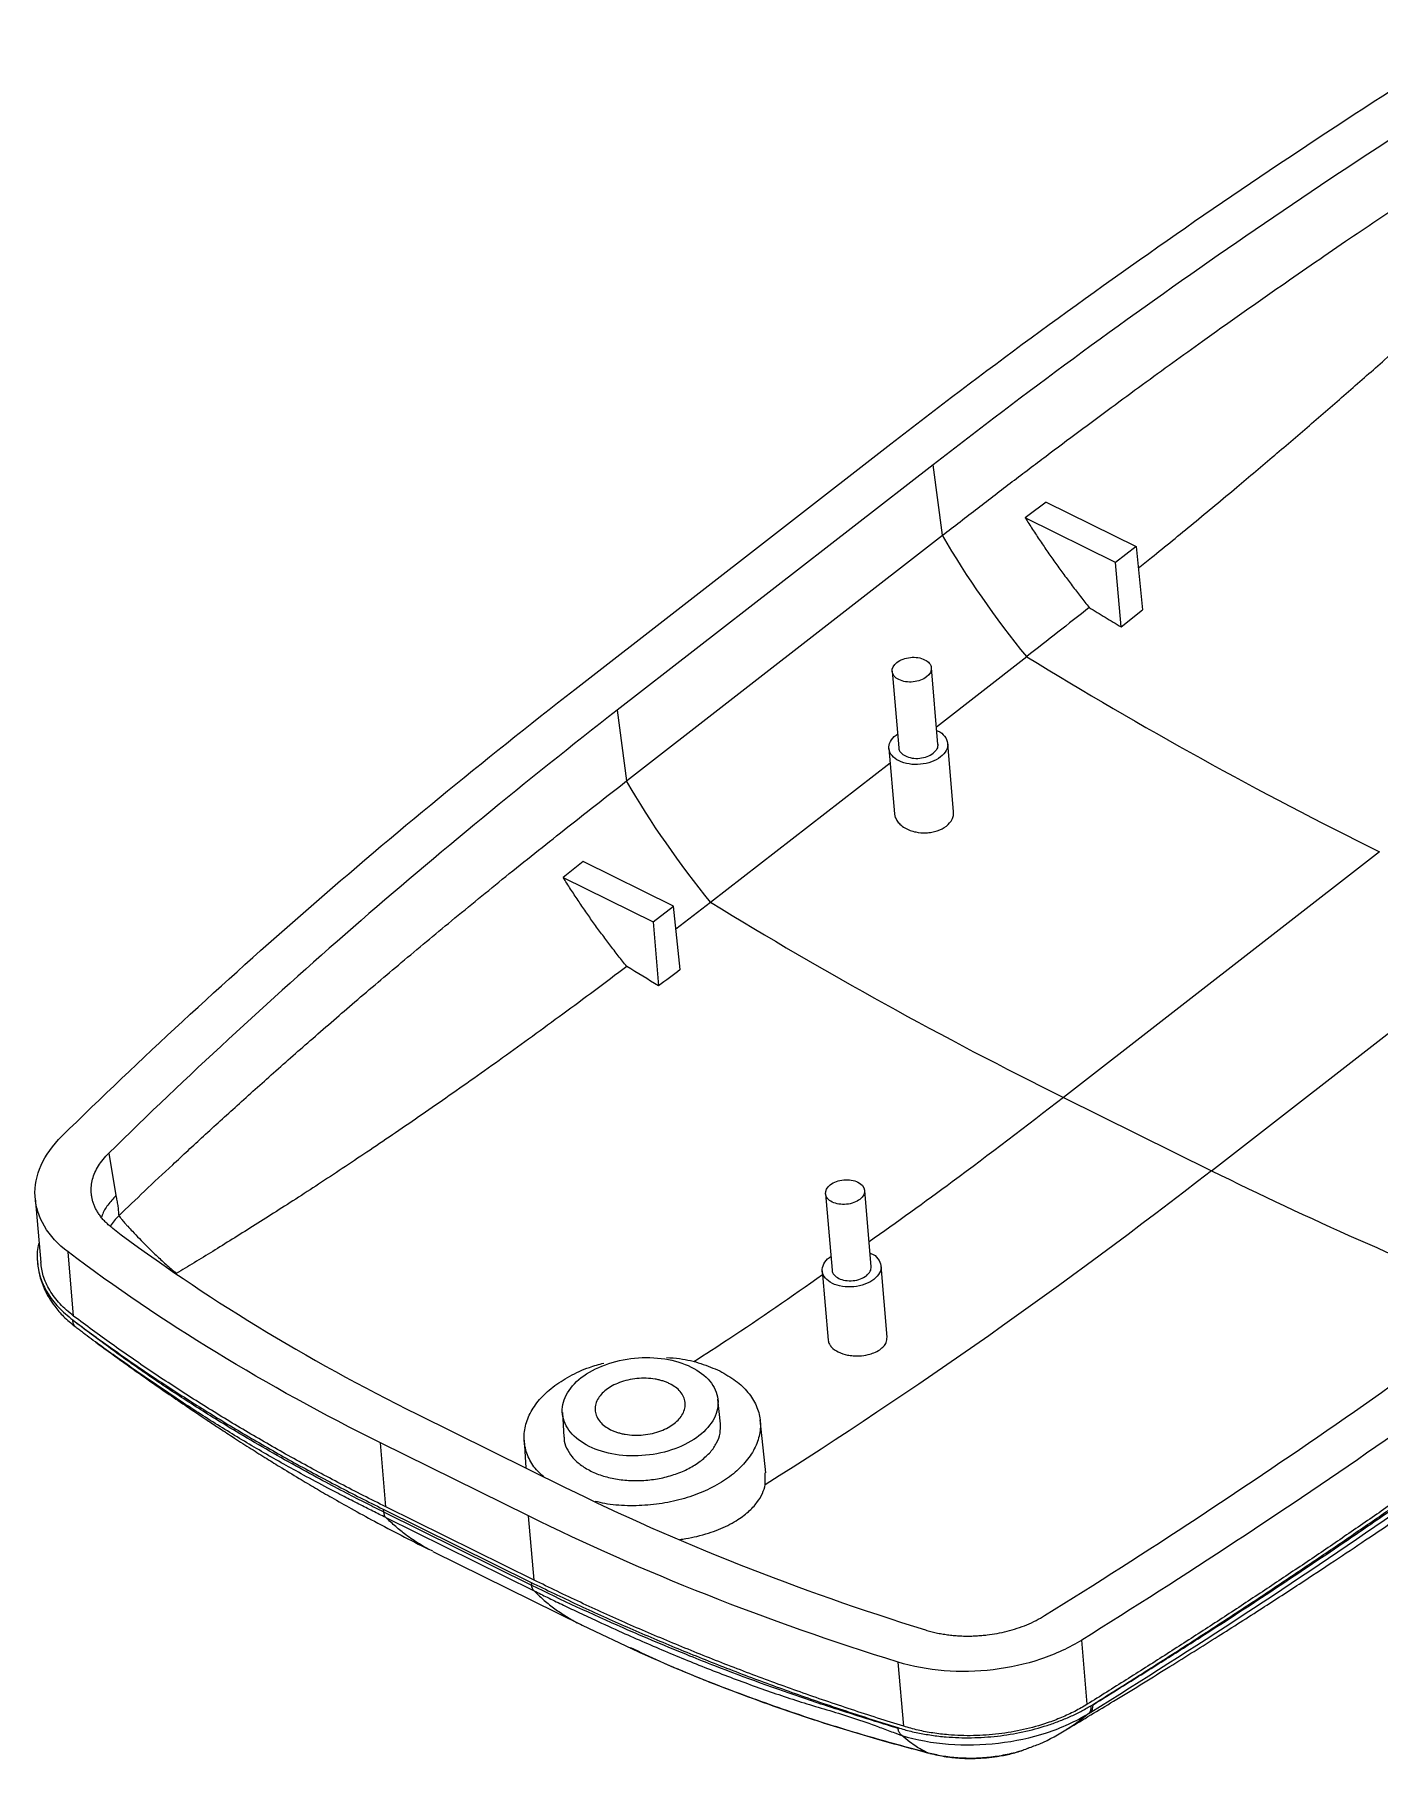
# Model space of a CAD drawing. Header units: inches. Extents: x 1127 to 2406, y 573 to 922.
# Drawn here: x 2303.3 to 2327.27, y 621.95 to 652.66 of the extents above; entities that cross this region are included whole.
import ezdxf

# ---------------------------------------------------------------- set-up
doc = ezdxf.new("R2010")
doc.units = ezdxf.units.IN

msp = doc.modelspace()

# ---------------------------------------------------------------- linework, layer by layer
at = {"color": 7, "linetype": 'Continuous', "lineweight": 15}
for p, q in [((2312.93, 640.99), (2318.56, 645.365)), ((2319.314, 644.992), (2313.684, 640.618)), ((2319.481, 643.735), (2319.314, 644.992)), ((2321.329, 644.326), (2322.931, 643.535)), ((2322.564, 643.25), (2320.953, 644.046)), ((2313.851, 639.36), (2319.481, 643.735)), ((2322.931, 643.535), (2322.564, 643.25)), ((2322.931, 643.535), (2323.045, 642.41)), ((2322.663, 642.103), (2322.564, 643.25)), ((2322.663, 642.103), (2323.045, 642.41)), ((2319.372, 640.324), (2320.98, 641.574)), ((2318.584, 641.313), (2318.701, 639.952)), ((2319.398, 640.012), (2319.282, 641.372)), ((2313.684, 640.618), (2313.851, 639.36)), ((2318.527, 639.939), (2318.626, 638.777)), ((2318.654, 640.178), (2318.68, 640.193)), ((2319.677, 638.807), (2319.573, 640.028)), ((2315.35, 637.199), (2318.548, 639.684)), ((2327.266, 638.096), (2321.636, 633.721)), ((2313.08, 637.928), (2312.723, 637.639)), ((2314.691, 637.132), (2313.08, 637.928)), ((2312.723, 637.639), (2314.325, 636.848)), ((2314.732, 636.724), (2315.35, 637.199)), ((2314.325, 636.848), (2314.691, 637.132)), ((2314.806, 635.999), (2314.691, 637.132)), ((2314.325, 636.848), (2314.423, 635.71)), ((2324.273, 632.418), (2329.904, 636.793)), ((2321.636, 633.721), (2324.273, 632.418)), ((2304.627, 632.73), (2304.756, 631.974)), ((2317.397, 632.008), (2317.513, 630.648)), ((2318.211, 630.708), (2318.094, 632.068)), ((2303.316, 631.929), (2303.415, 630.783)), ((2304.002, 629.828), (2303.904, 630.97)), ((2317.466, 630.874), (2317.493, 630.888)), ((2317.339, 630.634), (2317.444, 629.402)), ((2318.494, 629.451), (2318.385, 630.724)), ((2315.525, 627.91), (2315.478, 628.346)), ((2310.123, 628.081), (2312.76, 626.777)), ((2312.708, 628.109), (2312.736, 627.671)), ((2316.334, 627.035), (2316.231, 627.98)), ((2312.106, 626.269), (2309.469, 627.572)), ((2309.566, 626.43), (2309.469, 627.572)), ((2312.028, 627.62), (2312.059, 627.124)), ((2316.324, 626.824), (2316.32, 627.034)), ((2312.204, 625.127), (2309.566, 626.43)), ((2309.515, 626.39), (2312.152, 625.086)), ((2309.515, 626.39), (2309.521, 626.341)), ((2309.521, 626.341), (2312.159, 625.038)), ((2309.564, 626.24), (2312.206, 624.935)), ((2312.204, 625.127), (2312.106, 626.269)), ((2310.401, 625.639), (2310.325, 625.676)), ((2310.4, 625.637), (2313.059, 624.323)), ((2312.152, 625.086), (2312.159, 625.038)), ((2313.059, 624.325), (2314.062, 623.851)), ((2322.058, 622.914), (2321.961, 624.057)), ((2318.789, 622.522), (2318.691, 623.665)), ((2322.122, 622.887), (2322.162, 622.912))]:
    msp.add_line(p, q, dxfattribs=at)
for centre in [(2362.546, 709.283), (2356.916, 704.909)]:
    msp.add_arc(centre, 79.45, 238.45489, 243.63719, dxfattribs=at)
at = {"color": 8, "linetype": 'Continuous', "lineweight": 15}
msp.add_arc((2354.438, 693.329), 67.971, 243.65416, 248.51804, dxfattribs=at)
at = {"color": 7, "linetype": 'Continuous', "lineweight": 15}
for points in [[(2318.56, 645.365), (2321.838, 647.912), (2325.343, 650.348), (2329.048, 652.655)], [(2329.796, 652.274), (2326.092, 649.97), (2322.589, 647.538), (2319.314, 644.992)], [(2321.329, 644.326), (2321.203, 644.233), (2321.078, 644.139), (2320.953, 644.046)], [(2320.98, 641.574), (2320.422, 642.259), (2319.918, 642.986), (2319.481, 643.735)], [(2322.095, 642.449), (2321.722, 642.154), (2321.351, 641.863), (2320.98, 641.574)], [(2303.793, 633.032), (2306.598, 635.784), (2309.651, 638.443), (2312.93, 640.99)], [(2313.684, 640.618), (2310.434, 638.093), (2307.408, 635.457), (2304.627, 632.73)], [(2315.35, 637.199), (2314.792, 637.884), (2314.288, 638.611), (2313.851, 639.36)], [(2314.423, 635.71), (2314.234, 635.824), (2314.045, 635.939), (2313.856, 636.055)], [(2314.806, 635.999), (2314.678, 635.902), (2314.551, 635.806), (2314.423, 635.71)], [(2324.273, 632.418), (2321.633, 630.366), (2318.977, 628.498), (2316.323, 626.824)], [(2321.3, 624.493), (2324.972, 626.78), (2328.445, 629.194), (2331.694, 631.719)], [(2304.699, 631.392), (2306.318, 630.172), (2308.137, 629.062), (2310.123, 628.081)], [(2332.448, 631.347), (2329.17, 628.799), (2325.666, 626.364), (2321.961, 624.057)], [(2309.469, 627.572), (2307.431, 628.579), (2305.565, 629.718), (2303.904, 630.97)], [(2322.122, 622.774), (2325.815, 625.067), (2329.313, 627.483), (2332.577, 630.02)], [(2312.76, 626.777), (2314.746, 625.796), (2316.899, 624.945), (2319.178, 624.239)], [(2309.521, 626.341), (2309.526, 626.298), (2309.541, 626.263), (2309.564, 626.24)], [(2318.691, 623.665), (2316.352, 624.389), (2314.144, 625.262), (2312.106, 626.269)], [(2312.206, 624.935), (2312.182, 624.958), (2312.166, 624.994), (2312.159, 625.038)], [(2322.122, 622.887), (2322.128, 622.827), (2322.115, 622.776), (2322.086, 622.752)], [(2322.086, 622.752), (2322.098, 622.76), (2322.11, 622.767), (2322.122, 622.774)], [(2322.122, 622.774), (2322.151, 622.799), (2322.166, 622.848), (2322.162, 622.907)]]:
    msp.add_open_spline(points, degree=3, dxfattribs=at)
for points, knots in [([(2319.481, 643.735), (2319.69, 643.897), (2320.102, 644.216), (2320.717, 644.686), (2321.318, 645.142), (2321.905, 645.582), (2322.478, 646.006), (2323.036, 646.416), (2323.578, 646.81), (2324.373, 647.381), (2325.394, 648.102), (2326.619, 648.946), (2327.737, 649.699), (2328.453, 650.168), (2328.79, 650.389)], [0, 0, 0, 0, 0.071091, 0.140122, 0.207096, 0.272016, 0.334884, 0.3957, 0.454465, 0.511176, 0.652115, 0.780576, 0.896542, 1, 1, 1, 1]), ([(2322.97, 643.151), (2323.047, 643.213), (2323.374, 643.476), (2323.958, 643.955), (2324.691, 644.563), (2325.393, 645.156), (2326.057, 645.724), (2326.71, 646.291), (2327.415, 646.913), (2328.144, 647.567), (2328.876, 648.236), (2329.528, 648.841), (2329.934, 649.226), (2330.124, 649.406)], [0, 0, 0, 0, 0.032143, 0.136003, 0.24326, 0.337125, 0.428805, 0.520486, 0.610238, 0.724233, 0.827192, 0.919114, 1, 1, 1, 1]), ([(2320.953, 644.046), (2320.997, 643.977), (2321.085, 643.84), (2321.22, 643.636), (2321.358, 643.433), (2321.499, 643.232), (2321.644, 643.034), (2321.791, 642.837), (2321.941, 642.642), (2322.043, 642.513), (2322.095, 642.449)], [0, 0, 0, 0, 0.125299, 0.250354, 0.375243, 0.500047, 0.624845, 0.749716, 0.874742, 1, 1, 1, 1]), ([(2322.095, 642.449), (2322.189, 642.391), (2322.379, 642.275), (2322.568, 642.161), (2322.663, 642.103)], [0, 0, 0, 0, 0.5, 1, 1, 1, 1]), ([(2318.669, 641.472), (2318.729, 641.519), (2318.817, 641.551), (2319, 641.569), (2319.093, 641.554), (2319.231, 641.486), (2319.275, 641.433), (2319.288, 641.318), (2319.257, 641.258), (2319.197, 641.212)], [0, 0, 0, 0, 0.25, 0.25, 0.5, 0.5, 0.75, 0.75, 1, 1, 1, 1]), ([(2319.197, 641.212), (2319.137, 641.165), (2319.049, 641.133), (2318.867, 641.115), (2318.773, 641.13), (2318.635, 641.198), (2318.591, 641.251), (2318.578, 641.365), (2318.61, 641.426), (2318.669, 641.472)], [0, 0, 0, 0, 0.25, 0.25, 0.5, 0.5, 0.75, 0.75, 1, 1, 1, 1]), ([(2319.378, 640.254), (2319.383, 640.253), (2319.448, 640.234), (2319.528, 640.156), (2319.586, 640.036), (2319.562, 639.901), (2319.484, 639.825), (2319.445, 639.787)], [0, 0, 0, 0, 0.021082, 0.265811, 0.510541, 0.75527, 1, 1, 1, 1]), ([(2319.445, 639.787), (2319.355, 639.717), (2319.223, 639.669), (2318.95, 639.643), (2318.81, 639.665), (2318.603, 639.767), (2318.537, 639.847), (2318.517, 640.018), (2318.564, 640.108), (2318.654, 640.178)], [0, 0, 0, 0, 0.25, 0.25, 0.5, 0.5, 0.75, 0.75, 1, 1, 1, 1]), ([(2318.702, 639.953), (2318.702, 639.952), (2318.696, 639.922), (2318.733, 639.865), (2318.814, 639.8), (2318.937, 639.763), (2319.074, 639.759), (2319.212, 639.789), (2319.28, 639.831), (2319.313, 639.852)], [0, 0, 0, 0, 0.007116, 0.172596, 0.338077, 0.503558, 0.669039, 0.834519, 1, 1, 1, 1]), ([(2319.397, 640.013), (2319.396, 639.985), (2319.393, 639.927), (2319.34, 639.878), (2319.313, 639.852)], [0, 0, 0, 0, 0.489014, 1, 1, 1, 1]), ([(2304.806, 631.615), (2304.958, 631.761), (2305.276, 632.065), (2305.779, 632.538), (2306.329, 633.047), (2306.927, 633.592), (2307.575, 634.172), (2308.274, 634.788), (2309.032, 635.443), (2309.856, 636.142), (2310.751, 636.886), (2311.716, 637.673), (2312.754, 638.503), (2313.479, 639.069), (2313.851, 639.36)], [0, 0, 0, 0, 0.0545616, 0.1139955, 0.178298, 0.247465, 0.3214924, 0.4003765, 0.4841133, 0.5750111, 0.6720495, 0.775223, 0.8845356, 1, 1, 1, 1]), ([(2318.627, 638.777), (2318.627, 638.773), (2318.626, 638.732), (2318.657, 638.666), (2318.722, 638.584), (2318.803, 638.523), (2318.901, 638.477), (2319.027, 638.442), (2319.161, 638.43), (2319.29, 638.444), (2319.423, 638.476), (2319.5, 638.524), (2319.551, 638.556)], [0, 0, 0, 0, 0.012973, 0.146433, 0.235672, 0.339747, 0.433692, 0.519346, 0.665222, 0.750191, 0.834429, 1, 1, 1, 1]), ([(2319.551, 638.556), (2319.59, 638.594), (2319.649, 638.653), (2319.678, 638.742), (2319.677, 638.787), (2319.676, 638.807)], [0, 0, 0, 0, 0.512903, 0.773876, 1, 1, 1, 1]), ([(2313.856, 636.055), (2313.805, 636.118), (2313.703, 636.246), (2313.554, 636.44), (2313.408, 636.635), (2313.265, 636.832), (2313.125, 637.031), (2312.988, 637.232), (2312.854, 637.435), (2312.767, 637.571), (2312.723, 637.639)], [0, 0, 0, 0, 0.125262, 0.250295, 0.375176, 0.499982, 0.62479, 0.749678, 0.874722, 1, 1, 1, 1]), ([(2313.856, 636.055), (2313.664, 635.91), (2313.285, 635.626), (2312.724, 635.211), (2312.179, 634.813), (2311.65, 634.431), (2311.136, 634.064), (2310.637, 633.714), (2310.153, 633.378), (2309.685, 633.057), (2309.231, 632.751), (2308.793, 632.459), (2308.371, 632.181), (2307.963, 631.916), (2307.57, 631.664), (2307.193, 631.425), (2306.831, 631.199), (2306.484, 630.984), (2306.153, 630.782), (2305.937, 630.652), (2305.831, 630.588)], [0, 0, 0, 0, 0.071863, 0.141807, 0.209836, 0.275948, 0.340145, 0.402425, 0.462787, 0.521232, 0.577758, 0.632364, 0.68505, 0.735815, 0.784657, 0.831575, 0.87657, 0.91964, 0.960783, 1, 1, 1, 1]), ([(2303.904, 630.97), (2303.724, 631.106), (2303.58, 631.262), (2303.38, 631.598), (2303.324, 631.778), (2303.304, 632.146), (2303.341, 632.333), (2303.503, 632.695), (2303.629, 632.871), (2303.793, 633.032)], [0, 0, 0, 0, 0.25, 0.25, 0.5, 0.5, 0.75, 0.75, 1, 1, 1, 1]), ([(2304.699, 631.391), (2304.677, 631.408), (2304.634, 631.442), (2304.576, 631.496), (2304.523, 631.551), (2304.477, 631.609), (2304.436, 631.668), (2304.401, 631.728), (2304.372, 631.789), (2304.349, 631.851), (2304.332, 631.912), (2304.321, 631.974), (2304.313, 632.052), (2304.316, 632.149), (2304.337, 632.266), (2304.378, 632.384), (2304.441, 632.503), (2304.522, 632.62), (2304.592, 632.693), (2304.627, 632.73)], [0, 0, 0, 0, 0.047023, 0.094024, 0.140898, 0.187544, 0.233861, 0.279751, 0.325119, 0.369879, 0.413947, 0.457246, 0.499708, 0.578297, 0.659505, 0.742852, 0.827789, 0.913715, 1, 1, 1, 1]), ([(2317.482, 632.168), (2317.542, 632.214), (2317.63, 632.247), (2317.812, 632.264), (2317.905, 632.249), (2318.044, 632.181), (2318.087, 632.128), (2318.1, 632.014), (2318.069, 631.954), (2318.009, 631.907)], [0, 0, 0, 0, 0.25, 0.25, 0.5, 0.5, 0.75, 0.75, 1, 1, 1, 1]), ([(2304.756, 631.974), (2304.759, 631.96), (2304.764, 631.93), (2304.771, 631.886), (2304.778, 631.843), (2304.79, 631.787), (2304.798, 631.726), (2304.8, 631.669), (2304.803, 631.638), (2304.805, 631.623), (2304.806, 631.615)], [0, 0, 0, 0, 0.124855, 0.249762, 0.374835, 0.500019, 0.749364, 0.87464, 0.937242, 1, 1, 1, 1]), ([(2318.009, 631.907), (2317.949, 631.861), (2317.861, 631.828), (2317.679, 631.811), (2317.586, 631.825), (2317.448, 631.894), (2317.404, 631.947), (2317.391, 632.061), (2317.422, 632.121), (2317.482, 632.168)], [0, 0, 0, 0, 0.25, 0.25, 0.5, 0.5, 0.75, 0.75, 1, 1, 1, 1]), ([(2304.806, 631.615), (2304.777, 631.586), (2304.72, 631.527), (2304.676, 631.463), (2304.654, 631.432)], [0, 0, 0, 0, 0.500605, 1, 1, 1, 1]), ([(2304.806, 631.615), (2304.814, 631.606), (2304.834, 631.582), (2304.873, 631.534), (2304.918, 631.48), (2304.98, 631.413), (2305.063, 631.325), (2305.173, 631.209), (2305.313, 631.065), (2305.47, 630.913), (2305.646, 630.748), (2305.769, 630.642), (2305.831, 630.588)], [0, 0, 0, 0, 0.025598, 0.0640373, 0.1277179, 0.1697587, 0.2529196, 0.377577, 0.5015964, 0.6655639, 0.8294807, 1, 1, 1, 1]), ([(2303.385, 631.129), (2303.381, 631.115), (2303.346, 631.005), (2303.349, 630.796), (2303.399, 630.51), (2303.529, 630.238), (2303.719, 629.982), (2303.898, 629.833), (2303.988, 629.759)], [0, 0, 0, 0, 0.028187, 0.222441, 0.416662, 0.610666, 0.805639, 1, 1, 1, 1]), ([(2303.356, 630.818), (2303.365, 630.731), (2303.382, 630.578), (2303.446, 630.387), (2303.507, 630.252), (2303.575, 630.129), (2303.672, 629.987), (2303.822, 629.811), (2303.959, 629.7), (2304.031, 629.641)], [0, 0, 0, 0, 0.193016, 0.339306, 0.438887, 0.512159, 0.642426, 0.812522, 1, 1, 1, 1]), ([(2304.002, 629.828), (2303.917, 629.898), (2303.747, 630.04), (2303.569, 630.285), (2303.451, 630.534), (2303.429, 630.705), (2303.418, 630.785)], [0, 0, 0, 0, 0.258111, 0.516222, 0.774333, 1, 1, 1, 1]), ([(2318.258, 630.483), (2318.168, 630.413), (2318.036, 630.365), (2317.762, 630.338), (2317.622, 630.36), (2317.415, 630.463), (2317.349, 630.542), (2317.33, 630.713), (2317.377, 630.804), (2317.466, 630.874)], [0, 0, 0, 0, 0.25, 0.25, 0.5, 0.5, 0.75, 0.75, 1, 1, 1, 1]), ([(2318.19, 630.95), (2318.195, 630.948), (2318.26, 630.929), (2318.34, 630.851), (2318.398, 630.731), (2318.374, 630.596), (2318.297, 630.521), (2318.258, 630.483)], [0, 0, 0, 0, 0.021082, 0.265811, 0.510541, 0.75527, 1, 1, 1, 1]), ([(2317.514, 630.648), (2317.514, 630.647), (2317.508, 630.617), (2317.545, 630.561), (2317.626, 630.496), (2317.749, 630.458), (2317.887, 630.455), (2318.024, 630.484), (2318.092, 630.527), (2318.126, 630.548)], [0, 0, 0, 0, 0.0071157, 0.1725964, 0.3380771, 0.5035578, 0.6690386, 0.8345193, 1, 1, 1, 1]), ([(2318.126, 630.548), (2318.153, 630.573), (2318.205, 630.623), (2318.208, 630.68), (2318.21, 630.708)], [0, 0, 0, 0, 0.510986, 1, 1, 1, 1]), ([(2332.546, 630.204), (2332.341, 630.045), (2331.929, 629.727), (2331.306, 629.253), (2330.678, 628.782), (2330.045, 628.314), (2329.407, 627.848), (2328.764, 627.386), (2328.116, 626.926), (2327.463, 626.469), (2326.805, 626.014), (2326.142, 625.563), (2325.474, 625.114), (2324.801, 624.668), (2324.123, 624.225), (2323.44, 623.785), (2322.752, 623.348), (2322.29, 623.059), (2322.058, 622.914)], [0, 0, 0, 0, 0.0625609, 0.1250975, 0.1876132, 0.2501114, 0.3125958, 0.3750697, 0.4375366, 0.5, 0.5624634, 0.6249303, 0.6874042, 0.7498886, 0.8123868, 0.8749025, 0.9374391, 1, 1, 1, 1]), ([(2322.162, 622.912), (2322.392, 623.056), (2322.853, 623.344), (2323.538, 623.78), (2324.218, 624.219), (2324.893, 624.66), (2325.563, 625.104), (2326.228, 625.551), (2326.888, 626.001), (2327.544, 626.453), (2328.194, 626.909), (2328.839, 627.367), (2329.479, 627.828), (2330.115, 628.292), (2330.745, 628.758), (2331.371, 629.228), (2331.991, 629.7), (2332.401, 630.017), (2332.606, 630.175)], [0, 0, 0, 0, 0.06256, 0.125097, 0.187612, 0.250111, 0.312595, 0.375069, 0.437536, 0.5, 0.562464, 0.624931, 0.687405, 0.749889, 0.812388, 0.874903, 0.93744, 1, 1, 1, 1]), ([(2322.162, 622.907), (2322.328, 623.01), (2322.735, 623.263), (2323.374, 623.662), (2324.04, 624.085), (2324.916, 624.65), (2325.763, 625.211), (2326.66, 625.816), (2327.643, 626.488), (2328.883, 627.357), (2330.277, 628.367), (2331.502, 629.28), (2332.255, 629.86), (2332.607, 630.132)], [0, 0, 0, 0, 0.045026, 0.110484, 0.174532, 0.228436, 0.353193, 0.411882, 0.482142, 0.633643, 0.770453, 0.892572, 1, 1, 1, 1]), ([(2309.566, 626.43), (2309.431, 626.497), (2309.159, 626.633), (2308.758, 626.84), (2308.362, 627.05), (2307.971, 627.263), (2307.585, 627.48), (2307.204, 627.7), (2306.828, 627.923), (2306.457, 628.15), (2306.091, 628.38), (2305.73, 628.613), (2305.374, 628.849), (2305.023, 629.089), (2304.678, 629.332), (2304.337, 629.578), (2304.114, 629.744), (2304.002, 629.828)], [0, 0, 0, 0, 0.066835, 0.133597, 0.200299, 0.266951, 0.333564, 0.40015, 0.466718, 0.533282, 0.59985, 0.666436, 0.733049, 0.799701, 0.866403, 0.933165, 1, 1, 1, 1]), ([(2303.988, 629.759), (2304.099, 629.676), (2304.32, 629.511), (2304.659, 629.267), (2305.003, 629.027), (2305.351, 628.789), (2305.705, 628.555), (2306.064, 628.324), (2306.427, 628.096), (2306.796, 627.871), (2307.169, 627.65), (2307.548, 627.431), (2307.931, 627.217), (2308.319, 627.005), (2308.713, 626.796), (2309.111, 626.591), (2309.38, 626.457), (2309.515, 626.39)], [0, 0, 0, 0, 0.066832, 0.133593, 0.200294, 0.266947, 0.333561, 0.400147, 0.466718, 0.533282, 0.599853, 0.666439, 0.733053, 0.799706, 0.866407, 0.933168, 1, 1, 1, 1]), ([(2309.521, 626.341), (2309.422, 626.39), (2309.201, 626.5), (2308.841, 626.685), (2308.42, 626.907), (2307.757, 627.268), (2307.119, 627.636), (2306.415, 628.064), (2305.848, 628.424), (2305.306, 628.791), (2304.89, 629.084), (2304.583, 629.307), (2304.282, 629.529), (2304.086, 629.677), (2303.988, 629.751)], [0, 0, 0, 0, 0.0493759, 0.1095641, 0.1805651, 0.2623783, 0.4501971, 0.5163477, 0.642734, 0.7620436, 0.8223878, 0.8819303, 0.9411269, 1, 1, 1, 1]), ([(2304.046, 629.627), (2304.039, 629.632), (2304.025, 629.642), (2304.009, 629.664), (2303.997, 629.689), (2303.99, 629.718), (2303.989, 629.74), (2303.988, 629.751)], [0, 0, 0, 0, 0.197312, 0.397642, 0.599339, 0.800689, 1, 1, 1, 1]), ([(2309.564, 626.24), (2309.486, 626.278), (2309.325, 626.358), (2309.077, 626.483), (2308.809, 626.62), (2308.48, 626.792), (2308.002, 627.047), (2307.392, 627.389), (2306.697, 627.804), (2306.12, 628.172), (2305.654, 628.481), (2305.302, 628.722), (2304.952, 628.965), (2304.617, 629.203), (2304.358, 629.39), (2304.196, 629.511), (2304.12, 629.569), (2304.084, 629.597), (2304.066, 629.611), (2304.056, 629.619), (2304.049, 629.624), (2304.046, 629.627)], [0, 0, 0, 0, 0.038238, 0.079771, 0.124604, 0.174258, 0.249337, 0.374136, 0.498842, 0.623332, 0.685505, 0.747659, 0.809794, 0.872012, 0.934928, 0.967104, 0.983487, 0.99177, 0.995103, 0.998148, 1, 1, 1, 1]), ([(2304.396, 629.364), (2304.545, 629.255), (2304.843, 629.039), (2305.269, 628.736), (2305.645, 628.474), (2305.96, 628.258), (2306.2, 628.096), (2306.399, 627.963), (2306.594, 627.833), (2306.842, 627.671), (2307.121, 627.492), (2307.401, 627.315), (2307.698, 627.131), (2307.999, 626.949), (2308.311, 626.764), (2308.621, 626.584), (2308.969, 626.387), (2309.38, 626.162), (2309.838, 625.92), (2310.161, 625.758), (2310.325, 625.676)], [0, 0, 0, 0, 0.075244, 0.150079, 0.216946, 0.273105, 0.316494, 0.339999, 0.372197, 0.415246, 0.465831, 0.51313, 0.556306, 0.614377, 0.662724, 0.710869, 0.769452, 0.83856, 0.918267, 1, 1, 1, 1]), ([(2317.447, 629.402), (2317.447, 629.399), (2317.443, 629.374), (2317.464, 629.33), (2317.512, 629.259), (2317.617, 629.184), (2317.759, 629.137), (2317.89, 629.12), (2318.015, 629.118), (2318.143, 629.136), (2318.269, 629.174), (2318.33, 629.21), (2318.363, 629.229)], [0, 0, 0, 0, 0.014953, 0.101815, 0.184999, 0.33972, 0.493845, 0.576823, 0.663543, 0.795403, 0.888678, 1, 1, 1, 1]), ([(2318.363, 629.229), (2318.389, 629.25), (2318.438, 629.288), (2318.489, 629.364), (2318.491, 629.419), (2318.492, 629.451)], [0, 0, 0, 0, 0.317742, 0.596756, 1, 1, 1, 1]), ([(2321.718, 622.481), (2321.987, 622.643), (2322.574, 622.996), (2323.448, 623.534), (2324.316, 624.077), (2325.103, 624.579), (2325.812, 625.039), (2326.441, 625.454), (2326.994, 625.823), (2327.469, 626.145), (2327.867, 626.418), (2328.191, 626.642), (2328.448, 626.822), (2328.67, 626.977), (2328.886, 627.13), (2329.118, 627.295), (2329.358, 627.466), (2329.626, 627.659), (2329.944, 627.89), (2330.343, 628.182), (2330.821, 628.538), (2331.377, 628.958), (2331.772, 629.263), (2331.983, 629.425)], [0, 0, 0, 0, 0.077183, 0.168257, 0.25194, 0.328216, 0.397075, 0.458511, 0.512519, 0.559097, 0.598244, 0.62996, 0.654245, 0.673813, 0.6948, 0.717441, 0.741734, 0.765076, 0.796138, 0.835162, 0.882147, 0.937094, 1, 1, 1, 1]), ([(2312.379, 626.966), (2312.333, 627.006), (2312.21, 627.115), (2312.09, 627.322), (2312.018, 627.575), (2312.03, 627.837), (2312.122, 628.097), (2312.291, 628.344), (2312.531, 628.57), (2312.833, 628.764), (2313.143, 628.909), (2313.36, 628.967), (2313.447, 628.991)], [0, 0, 0, 0, 0.064067, 0.172066, 0.280065, 0.388064, 0.496064, 0.604063, 0.712062, 0.820061, 0.92806, 1, 1, 1, 1]), ([(2313.046, 628.732), (2313.165, 628.824), (2313.312, 628.903), (2313.636, 629.022), (2313.815, 629.062), (2314.177, 629.097), (2314.361, 629.092), (2314.705, 629.038), (2314.866, 628.989), (2315.14, 628.853), (2315.254, 628.767), (2315.416, 628.571), (2315.465, 628.461), (2315.491, 628.235), (2315.467, 628.118), (2315.353, 627.895), (2315.261, 627.789), (2315.142, 627.697)], [0, 0, 0, 0, 0.125, 0.125, 0.25, 0.25, 0.375, 0.375, 0.5, 0.5, 0.625, 0.625, 0.75, 0.75, 0.875, 0.875, 1, 1, 1, 1]), ([(2314.561, 629.092), (2314.64, 629.086), (2314.855, 629.071), (2315.183, 628.992), (2315.402, 628.898), (2315.511, 628.851)], [0, 0, 0, 0, 0.227493, 0.613746, 1, 1, 1, 1]), ([(2315.142, 627.697), (2315.023, 627.604), (2314.877, 627.525), (2314.552, 627.406), (2314.373, 627.366), (2314.011, 627.331), (2313.827, 627.336), (2313.483, 627.391), (2313.322, 627.44), (2313.048, 627.576), (2312.934, 627.662), (2312.772, 627.858), (2312.723, 627.968), (2312.698, 628.194), (2312.721, 628.311), (2312.836, 628.534), (2312.927, 628.64), (2313.046, 628.732)], [0, 0, 0, 0, 0.125, 0.125, 0.25, 0.25, 0.375, 0.375, 0.5, 0.5, 0.625, 0.625, 0.75, 0.75, 0.875, 0.875, 1, 1, 1, 1]), ([(2314.621, 628.623), (2314.601, 628.633), (2314.562, 628.651), (2314.498, 628.673), (2314.431, 628.692), (2314.334, 628.711), (2314.202, 628.725), (2314.037, 628.719), (2313.875, 628.693), (2313.679, 628.634), (2313.473, 628.521), (2313.342, 628.372), (2313.292, 628.241), (2313.287, 628.137), (2313.315, 628.036), (2313.375, 627.945), (2313.459, 627.866), (2313.531, 627.826), (2313.568, 627.805)], [0, 0, 0, 0, 0.03017, 0.060089, 0.090026, 0.120251, 0.185236, 0.25037, 0.315356, 0.38049, 0.500066, 0.619641, 0.684627, 0.749761, 0.814746, 0.879881, 0.939904, 1, 1, 1, 1]), ([(2315.511, 628.851), (2315.61, 628.796), (2315.808, 628.685), (2316.026, 628.473), (2316.175, 628.237), (2316.245, 627.983), (2316.233, 627.722), (2316.141, 627.462), (2315.972, 627.215), (2315.732, 626.989), (2315.43, 626.794), (2315.078, 626.636), (2314.691, 626.523), (2314.281, 626.457), (2313.867, 626.445), (2313.531, 626.468), (2313.351, 626.514), (2313.294, 626.528)], [0, 0, 0, 0, 0.069185, 0.138371, 0.207556, 0.276742, 0.345927, 0.415112, 0.484298, 0.553483, 0.622669, 0.691854, 0.761039, 0.830225, 0.89941, 0.968595, 1, 1, 1, 1]), ([(2313.568, 627.805), (2313.587, 627.796), (2313.626, 627.778), (2313.69, 627.756), (2313.757, 627.737), (2313.855, 627.718), (2313.986, 627.704), (2314.151, 627.71), (2314.314, 627.736), (2314.51, 627.795), (2314.716, 627.907), (2314.846, 628.057), (2314.896, 628.188), (2314.901, 628.292), (2314.873, 628.393), (2314.813, 628.484), (2314.73, 628.563), (2314.657, 628.603), (2314.621, 628.623)], [0, 0, 0, 0, 0.03017, 0.060089, 0.090026, 0.120251, 0.185236, 0.25037, 0.315356, 0.38049, 0.500066, 0.619641, 0.684627, 0.749761, 0.814746, 0.879881, 0.939904, 1, 1, 1, 1]), ([(2312.739, 627.672), (2312.739, 627.663), (2312.734, 627.596), (2312.778, 627.476), (2312.873, 627.319), (2313.021, 627.18), (2313.21, 627.064), (2313.435, 626.975), (2313.686, 626.917), (2313.955, 626.893), (2314.231, 626.902), (2314.503, 626.945), (2314.759, 627.021), (2314.995, 627.124), (2315.123, 627.214), (2315.186, 627.258)], [0, 0, 0, 0, 0.013006, 0.095255, 0.177505, 0.259754, 0.342004, 0.424253, 0.506503, 0.588752, 0.671002, 0.753251, 0.835501, 0.91775, 1, 1, 1, 1]), ([(2315.186, 627.258), (2315.243, 627.307), (2315.355, 627.404), (2315.464, 627.569), (2315.528, 627.74), (2315.526, 627.855), (2315.525, 627.911)], [0, 0, 0, 0, 0.250972, 0.501944, 0.752916, 1, 1, 1, 1]), ([(2314.8, 625.849), (2314.836, 625.853), (2314.941, 625.868), (2315.113, 625.905), (2315.309, 625.959), (2315.492, 626.025), (2315.658, 626.1), (2315.843, 626.202), (2316.025, 626.336), (2316.178, 626.501), (2316.279, 626.664), (2316.309, 626.772), (2316.324, 626.824)], [0, 0, 0, 0, 0.044809, 0.1305408, 0.2241207, 0.3104094, 0.3967289, 0.4830795, 0.6286534, 0.763338, 0.8871224, 1, 1, 1, 1]), ([(2312.152, 625.086), (2312.288, 625.02), (2312.559, 624.887), (2312.971, 624.693), (2313.387, 624.501), (2313.806, 624.314), (2314.23, 624.13), (2314.657, 623.95), (2315.089, 623.774), (2315.524, 623.601), (2315.964, 623.432), (2316.407, 623.267), (2316.855, 623.106), (2317.306, 622.948), (2317.762, 622.794), (2318.221, 622.644), (2318.53, 622.547), (2318.685, 622.498)], [0, 0, 0, 0, 0.066832, 0.133593, 0.200294, 0.266947, 0.333561, 0.400147, 0.466718, 0.533282, 0.599853, 0.666439, 0.733053, 0.799706, 0.866407, 0.933168, 1, 1, 1, 1]), ([(2312.159, 625.038), (2312.159, 625.038), (2312.689, 624.776), (2313.615, 624.345), (2314.718, 623.881), (2315.805, 623.449), (2316.635, 623.148), (2317.461, 622.874), (2317.868, 622.743), (2318.276, 622.615), (2318.549, 622.531), (2318.685, 622.489)], [0, 0, 0, 0, 0.0000045, 0.2623462, 0.4482146, 0.5163205, 0.7620136, 0.8219531, 0.8819134, 0.9411968, 1, 1, 1, 1]), ([(2318.789, 622.522), (2318.633, 622.571), (2318.322, 622.669), (2317.859, 622.82), (2317.399, 622.974), (2316.944, 623.133), (2316.493, 623.295), (2316.046, 623.461), (2315.603, 623.631), (2315.164, 623.805), (2314.729, 623.982), (2314.298, 624.163), (2313.871, 624.348), (2313.448, 624.537), (2313.029, 624.73), (2312.614, 624.926), (2312.341, 625.06), (2312.204, 625.127)], [0, 0, 0, 0, 0.066835, 0.133597, 0.200299, 0.266951, 0.333564, 0.40015, 0.466718, 0.533282, 0.59985, 0.666436, 0.733049, 0.799701, 0.866403, 0.933165, 1, 1, 1, 1]), ([(2312.206, 624.935), (2312.284, 624.896), (2312.446, 624.816), (2312.703, 624.692), (2312.985, 624.557), (2313.343, 624.389), (2313.875, 624.146), (2314.58, 623.839), (2315.397, 623.507), (2316.076, 623.254), (2316.613, 623.067), (2317.012, 622.937), (2317.418, 622.818), (2317.84, 622.691), (2318.206, 622.564), (2318.473, 622.463), (2318.612, 622.411), (2318.681, 622.386), (2318.718, 622.372), (2318.738, 622.365), (2318.75, 622.361), (2318.754, 622.36)], [0, 0, 0, 0, 0.038183, 0.079723, 0.124623, 0.173143, 0.249378, 0.374198, 0.498921, 0.623418, 0.685592, 0.747739, 0.809836, 0.872022, 0.934917, 0.967076, 0.983466, 0.991759, 0.995096, 0.998156, 1, 1, 1, 1]), ([(2319.177, 624.238), (2319.209, 624.229), (2319.271, 624.21), (2319.369, 624.187), (2319.468, 624.168), (2319.57, 624.152), (2319.672, 624.141), (2319.774, 624.133), (2319.877, 624.129), (2319.979, 624.129), (2320.079, 624.133), (2320.178, 624.14), (2320.303, 624.152), (2320.455, 624.175), (2320.634, 624.214), (2320.812, 624.266), (2320.985, 624.33), (2321.15, 624.405), (2321.25, 624.463), (2321.3, 624.493)], [0, 0, 0, 0, 0.047023, 0.094024, 0.140898, 0.187544, 0.233861, 0.279751, 0.325119, 0.369879, 0.413947, 0.457246, 0.499708, 0.578297, 0.659505, 0.742852, 0.827789, 0.913715, 1, 1, 1, 1]), ([(2321.961, 624.057), (2321.744, 623.921), (2321.495, 623.806), (2320.961, 623.628), (2320.675, 623.564), (2320.092, 623.494), (2319.796, 623.488), (2319.223, 623.534), (2318.945, 623.586), (2318.691, 623.665)], [0, 0, 0, 0, 0.25, 0.25, 0.5, 0.5, 0.75, 0.75, 1, 1, 1, 1]), ([(2313.925, 623.912), (2313.993, 623.881), (2314.206, 623.783), (2314.595, 623.613), (2315.127, 623.391), (2315.758, 623.143), (2316.491, 622.874), (2317.328, 622.591), (2318.252, 622.307), (2318.903, 622.134), (2319.234, 622.046)], [0, 0, 0, 0, 0.039376, 0.124115, 0.226943, 0.347851, 0.486828, 0.643859, 0.818922, 1, 1, 1, 1]), ([(2319.23, 622.046), (2318.856, 622.146), (2318.082, 622.354), (2316.908, 622.725), (2315.686, 623.164), (2314.682, 623.563), (2314.102, 623.837), (2313.928, 623.919)], [0, 0, 0, 0, 0.202454, 0.419142, 0.650052, 0.89517, 1, 1, 1, 1]), ([(2318.685, 622.498), (2318.723, 622.487), (2318.8, 622.463), (2318.918, 622.433), (2319.039, 622.406), (2319.161, 622.383), (2319.286, 622.363), (2319.414, 622.346), (2319.649, 622.323), (2319.998, 622.311), (2320.459, 622.341), (2320.914, 622.415), (2321.279, 622.513), (2321.556, 622.611), (2321.755, 622.694), (2321.945, 622.785), (2322.063, 622.853), (2322.122, 622.887)], [0, 0, 0, 0, 0.035879, 0.07162, 0.107293, 0.14297, 0.178722, 0.214618, 0.250728, 0.375403, 0.500417, 0.625232, 0.750102, 0.812792, 0.875087, 0.937364, 1, 1, 1, 1]), ([(2318.754, 622.36), (2319.016, 622.279), (2319.298, 622.227), (2319.881, 622.182), (2320.181, 622.188), (2320.772, 622.257), (2321.062, 622.319), (2321.607, 622.497), (2321.861, 622.612), (2322.086, 622.752)], [0, 0, 0, 0, 0.25, 0.25, 0.5, 0.5, 0.75, 0.75, 1, 1, 1, 1]), ([(2322.058, 622.914), (2322.023, 622.892), (2321.951, 622.849), (2321.838, 622.788), (2321.721, 622.731), (2321.6, 622.677), (2321.475, 622.627), (2321.255, 622.548), (2320.927, 622.455), (2320.483, 622.379), (2320.031, 622.348), (2319.637, 622.361), (2319.309, 622.4), (2319.041, 622.45), (2318.873, 622.498), (2318.789, 622.522)], [0, 0, 0, 0, 0.040797, 0.081386, 0.121873, 0.162367, 0.202973, 0.243799, 0.371866, 0.500039, 0.628106, 0.756279, 0.837639, 0.918594, 1, 1, 1, 1]), ([(2318.754, 622.36), (2318.748, 622.365), (2318.735, 622.375), (2318.719, 622.397), (2318.705, 622.423), (2318.693, 622.454), (2318.688, 622.478), (2318.685, 622.49)], [0, 0, 0, 0, 0.198823, 0.399912, 0.601567, 0.802068, 1, 1, 1, 1]), ([(2321.007, 622.135), (2321.076, 622.159), (2321.333, 622.25), (2321.551, 622.38), (2321.71, 622.475)], [0, 0, 0, 0, 0.269928, 1, 1, 1, 1]), ([(2319.23, 622.046), (2319.212, 622.053), (2319.172, 622.07), (2319.1, 622.107), (2319.008, 622.162), (2318.892, 622.243), (2318.803, 622.319), (2318.754, 622.36)], [0, 0, 0, 0, 0.126994, 0.286486, 0.483176, 0.720274, 1, 1, 1, 1]), ([(2321.008, 622.131), (2320.974, 622.118), (2320.857, 622.071), (2320.634, 622.016), (2320.345, 621.967), (2320.048, 621.947), (2319.754, 621.954), (2319.478, 621.986), (2319.309, 622.027), (2319.23, 622.046)], [0, 0, 0, 0, 0.06513, 0.222716, 0.382888, 0.543078, 0.700559, 0.859127, 1, 1, 1, 1]), ([(2319.256, 622.04), (2319.351, 622.018), (2319.529, 621.977), (2319.804, 621.951), (2320.046, 621.947), (2320.259, 621.96), (2320.466, 621.985), (2320.687, 622.026), (2320.837, 622.072), (2320.915, 622.096)], [0, 0, 0, 0, 0.185518, 0.349349, 0.49035, 0.608087, 0.719999, 0.853747, 1, 1, 1, 1])]:
    msp.add_open_spline(points, degree=3, knots=knots, dxfattribs=at)
at = {"color": 8, "linetype": 'Continuous', "lineweight": 15}
for points, knots in [([(2321.636, 633.721), (2320.975, 633.213), (2319.823, 632.327), (2318.667, 631.501), (2318.173, 631.149)], [0, 0, 0, 0, 0.573172, 1, 1, 1, 1]), ([(2304.756, 631.974), (2304.706, 631.919), (2304.605, 631.809), (2304.524, 631.677), (2304.503, 631.602), (2304.499, 631.589)], [0, 0, 0, 0, 0.4517691, 0.9041521, 1, 1, 1, 1]), ([(2317.345, 630.563), (2316.789, 630.174), (2316.024, 629.64), (2315.259, 629.147), (2315.05, 629.013)], [0, 0, 0, 0, 0.727287, 1, 1, 1, 1]), ([(2310.325, 625.676), (2310.318, 625.68), (2310.263, 625.707), (2310.124, 625.79), (2309.934, 625.918), (2309.744, 626.073), (2309.623, 626.185), (2309.564, 626.24)], [0, 0, 0, 0, 0.027726, 0.205478, 0.51677, 0.764987, 1, 1, 1, 1]), ([(2312.206, 624.935), (2312.257, 624.884), (2312.363, 624.78), (2312.549, 624.632), (2312.745, 624.498), (2312.909, 624.398), (2313.021, 624.344), (2313.059, 624.325)], [0, 0, 0, 0, 0.212384, 0.441899, 0.661343, 0.882463, 1, 1, 1, 1]), ([(2322.086, 622.752), (2321.961, 622.648), (2321.826, 622.535), (2321.695, 622.468), (2321.685, 622.463)], [0, 0, 0, 0, 0.9258944, 1, 1, 1, 1])]:
    msp.add_open_spline(points, degree=3, knots=knots, dxfattribs=at)

doc.saveas('drawing.dxf')
